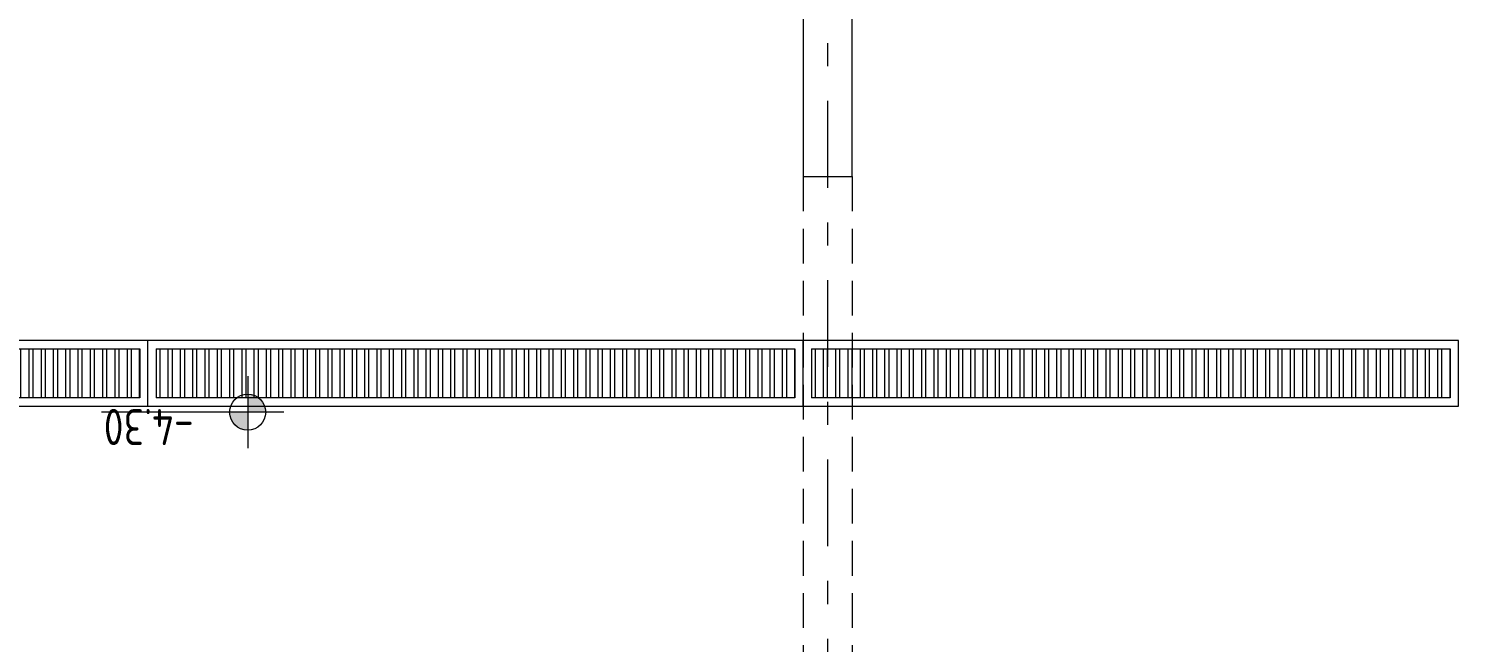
# Model space of a CAD drawing. Header units: millimetres. Extents: x 18162 to 3540582, y 72188 to 247925.
# Drawn here: x 39495 to 48223, y 87155 to 90898 of the extents above; entities that cross this region are included whole.
import ezdxf
from ezdxf.enums import TextEntityAlignment as Align

# ---------------------------------------------------------------- set-up
doc = ezdxf.new("R2010")
doc.units = ezdxf.units.MM
doc.header["$MEASUREMENT"] = 0
doc.set_wipeout_variables(frame=1)
for name, pattern in [('Double Dashed', [1093.611073, 529.166651, -211.666656, 141.111112, -211.666656]), ('Hidden Line', [317.5, 211.666667, -105.833333]), ('Wipeout_Contour', [1000, 0, -1000])]:
    doc.linetypes.add(name, pattern=pattern)
for name, color, linetype in [('Archicad Doors', 7, 'Continuous'), ('Structural - Bearing', 7, 'Continuous'), ('Structural - Grid', 7, 'Continuous')]:
    doc.layers.add(name, color=color, linetype=linetype)
doc.styles.add('GENERATED_STYLE_3', font='', dxfattribs={"width": 0.8})
doc.styles.get('GENERATED_STYLE_3').set_extended_font_data('ISOCPEUR MON')

# ---------------------------------------------------------------- blocks, each defined once
blk = doc.blocks.new('Rectangular Door Opening 27[9]_3')
at = {"layer": 'Archicad Doors', "color": 7, "linetype": 'Hidden Line', "lineweight": 13}
for p, q in [((44223.5, 89995.7), (44223.5, 85295.7)), ((44223.5, 89995.7), (44523.5, 89995.7)), ((44523.5, 89995.7), (44523.5, 85295.7)), ((44223.5, 85295.7), (44523.5, 85295.7))]:
    blk.add_line(p, q, dxfattribs=at)
blk = doc.blocks.new('Standard grid marker[21]_3', base_point=(44373.5, 72524.1))
at = {"layer": 'Structural - Grid', "color": 13, "linetype": 'Double Dashed', "lineweight": 13}
blk.add_line((44373.5, 73524.1), (44373.5, 100185.5), dxfattribs=at)
at = {"layer": 'Structural - Grid', "color": 13, "lineweight": 13, "style": 'GENERATED_STYLE_3'}
blk.add_attdef('AC_MarkerText_1', text='', height=250, rotation=180, dxfattribs=at).set_placement((44373.5, 101360.5), align=Align.TOP_CENTER)

msp = doc.modelspace()

# ---------------------------------------------------------------- hatches: boundary and pattern name
at = {"linetype": 'Continuous', "lineweight": 13}
h = msp.add_hatch(dxfattribs=at)
h.set_pattern_fill('ANSI32_0003', color=8, style=0, pattern_type=2)
h.set_pattern_definition([(90, (10922.83, 127250.74), (-75, 0), []), (90, (10947.83, 127275.74), (-75, 0), [])])
h.paths.add_polyline_path([(40173.5, 88645.7), (40173.5, 88945.7), (36273.5, 88945.7), (36273.5, 88645.7)])
h = msp.add_hatch(dxfattribs=at)
h.set_pattern_fill('ANSI32_0003', color=8, style=0, pattern_type=2)
h.set_pattern_definition([(90, (14922.83, 127250.74), (-75, 0), []), (90, (14947.83, 127275.74), (-75, 0), [])])
h.paths.add_polyline_path([(44173.5, 88645.7), (44173.5, 88945.7), (40273.5, 88945.7), (40273.5, 88645.7)])
h = msp.add_hatch(dxfattribs=at)
h.set_pattern_fill('ANSI32_0003', color=8, style=0, pattern_type=2)
h.set_pattern_definition([(90, (18922.83, 127250.74), (-75, 0), []), (90, (18947.83, 127275.74), (-75, 0), [])])
h.paths.add_polyline_path([(48173.5, 88645.7), (48173.5, 88945.7), (44273.5, 88945.7), (44273.5, 88645.7)])
for points in [[(40832.5, 88558.7), (40942.5, 88558.7), (40934.1, 88600.8), (40910.3, 88636.5), (40874.6, 88660.3), (40832.5, 88668.7)], [(40832.5, 88558.7), (40722.5, 88558.7), (40730.8, 88516.6), (40754.7, 88480.9), (40790.4, 88457.1), (40832.5, 88448.7)]]:
    msp.add_hatch(color=13, dxfattribs=at).paths.add_polyline_path(points)

# ---------------------------------------------------------------- linework, layer by layer
at = {"color": 7, "linetype": 'Continuous', "lineweight": 5}
for p, q in [((40223.5, 88995.7), (36223.5, 88995.7)), ((36273.5, 88945.7), (40173.5, 88945.7)), ((40173.5, 88945.7), (40173.5, 88645.7)), ((40223.5, 88595.7), (40223.5, 88995.7)), ((40223.5, 88595.7), (40223.5, 88995.7)), ((44223.5, 88995.7), (40223.5, 88995.7)), ((40223.5, 88595.7), (40223.5, 88995.7)), ((40223.5, 88595.7), (40223.5, 88995.7)), ((40223.5, 88595.7), (40223.5, 88995.7)), ((40223.5, 88595.7), (40223.5, 88995.7)), ((40273.5, 88945.7), (44173.5, 88945.7)), ((40273.5, 88945.7), (40273.5, 88645.7)), ((44173.5, 88945.7), (44173.5, 88645.7)), ((44223.5, 88595.7), (44223.5, 88995.7)), ((44223.5, 88595.7), (44223.5, 88995.7)), ((44223.5, 88595.7), (44223.5, 88995.7)), ((44223.5, 88595.7), (44223.5, 88995.7)), ((44223.5, 88595.7), (44223.5, 88995.7)), ((48223.5, 88995.7), (44223.5, 88995.7)), ((44223.5, 88595.7), (44223.5, 88995.7)), ((44273.5, 88945.7), (48173.5, 88945.7)), ((44273.5, 88945.7), (44273.5, 88645.7)), ((48173.5, 88945.7), (48173.5, 88645.7)), ((48223.5, 88595.7), (48223.5, 88995.7)), ((48223.5, 88595.7), (48223.5, 88995.7)), ((48223.5, 88595.7), (48223.5, 88995.7)), ((36223.5, 88595.7), (40223.5, 88595.7)), ((40173.5, 88645.7), (36273.5, 88645.7)), ((40223.5, 88595.7), (44223.5, 88595.7)), ((44173.5, 88645.7), (40273.5, 88645.7)), ((44223.5, 88595.7), (48223.5, 88595.7)), ((48173.5, 88645.7), (44273.5, 88645.7))]:
    msp.add_line(p, q, dxfattribs=at)
at = {"color": 13, "linetype": 'Continuous', "lineweight": 13}
for p, q in [((40832.5, 88778.7), (40832.5, 88338.7)), ((41052.5, 88558.7), (39940.4, 88558.7))]:
    msp.add_line(p, q, dxfattribs=at)
msp.add_circle((40832.5, 88558.7), 110, dxfattribs=at)

# ---------------------------------------------------------------- texts
at = {"color": 13, "lineweight": 13, "insert": (40502.5, 88578.6), "char_height": 220, "attachment_point": 7, "rotation": 180, "style": 'GENERATED_STYLE_3'}
msp.add_mtext('\\A1;{\\pql;\\fISOCPEUR MON|b0|i0|c0|p0;\\W0.800000;-4.30}', dxfattribs=at)

# ---------------------------------------------------------------- wipeouts: each hides what was drawn before it
at = {"color": 254, "linetype": 'Wipeout_Contour', "lineweight": 0, "ltscale": 413190.95504}
msp.add_wipeout([(44223.5, 89995.7), (44523.5, 89995.7), (44523.5, 96545.7), (44223.5, 96545.7)], dxfattribs=at).dxf.layer = 'Structural - Bearing'

# ---------------------------------------------------------------- next in the draw order: linework, layer by layer
at = {"layer": 'Structural - Bearing', "color": 7, "linetype": 'Continuous', "lineweight": 20}
msp.add_line((44223.5, 89995.7), (44523.5, 89995.7), dxfattribs=at)
at = {"layer": 'Structural - Bearing', "color": 7, "linetype": 'Continuous', "lineweight": 20, "flags": 128}
for points in [[(44223.5, 90995.7), (44223.5, 89995.7)], [(44523.5, 89995.7), (44523.5, 90995.7)]]:
    msp.add_lwpolyline(points, dxfattribs=at)

# ---------------------------------------------------------------- next in the draw order: block references
at = {"layer": 'Archicad Doors', "color": 7, "linetype": 'Hidden Line', "lineweight": 13}
msp.add_blockref('Rectangular Door Opening 27[9]_3', (0, 0), dxfattribs=at)
at = {"layer": 'Structural - Grid', "color": 13, "linetype": 'Continuous', "lineweight": 13}
msp.add_blockref('Standard grid marker[21]_3', (44373.5, 72524.1), dxfattribs=at)

doc.saveas('drawing.dxf')
